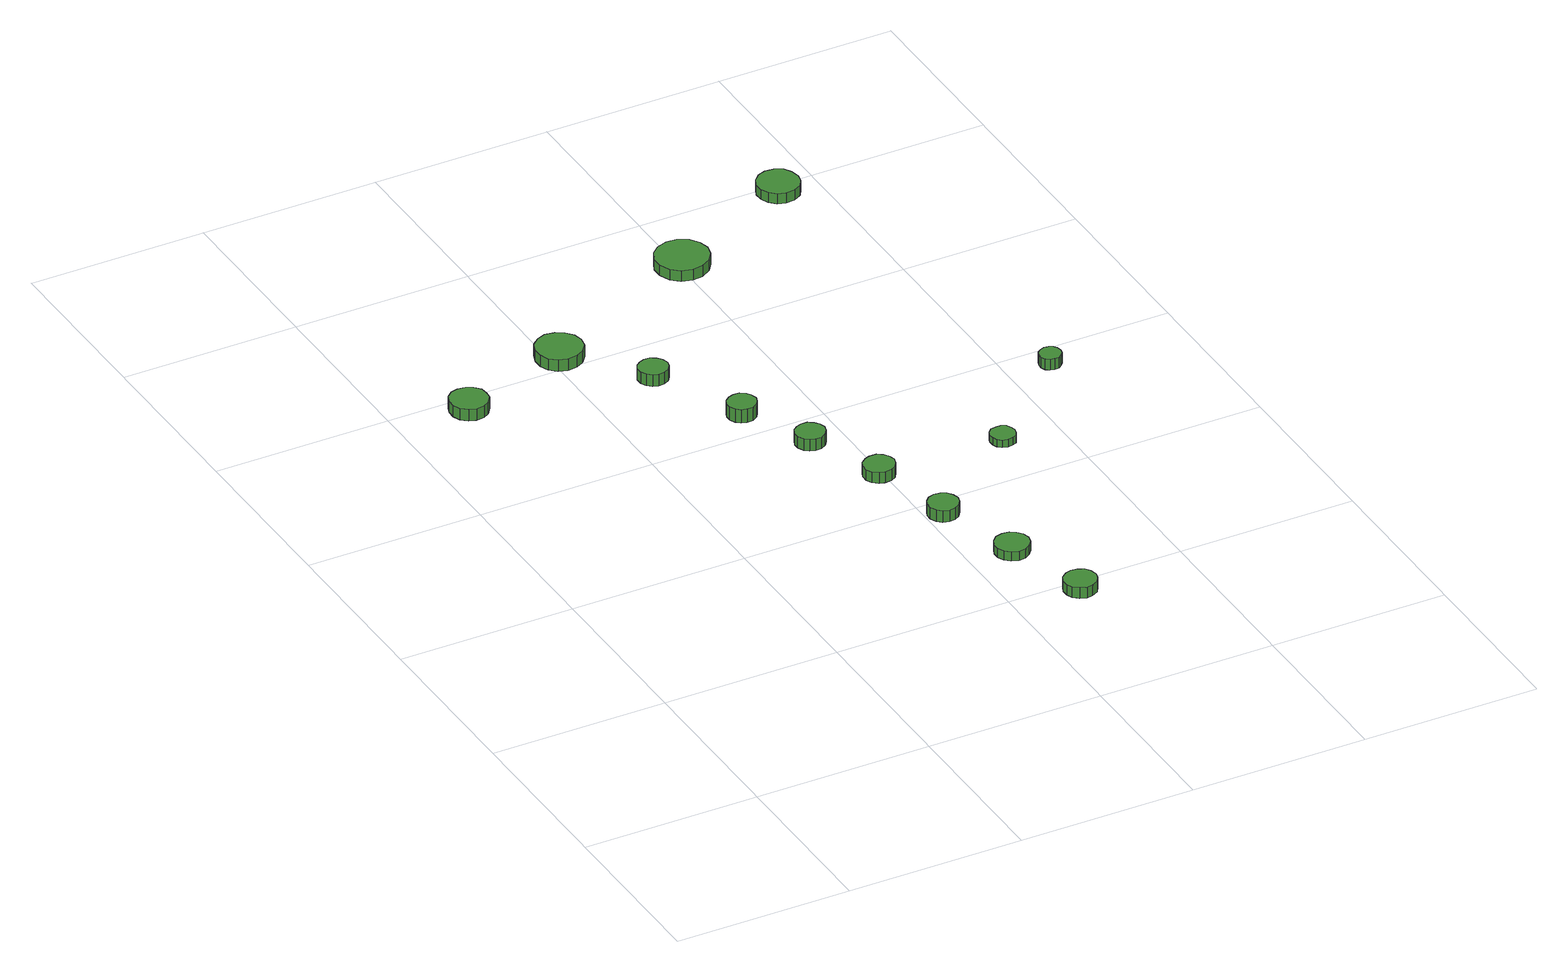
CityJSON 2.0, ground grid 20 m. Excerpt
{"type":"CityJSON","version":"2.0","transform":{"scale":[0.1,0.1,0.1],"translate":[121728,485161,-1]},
"CityObjects":{
"tree1":{"type":"SolitaryVegetationObject","attributes":{"function":"something"}},
"tree2":{"type":"SolitaryVegetationObject","attributes":{"function":"something"},"geometry":[{"type":"MultiSurface","lod":"1","boundaries":[[[0,1,2,3,4,5,6,7,8,9,10,11,12,13,14]],[[15,16,17,18,19,20,21,22,23,24,25,26,27,28,29]],[[0,29,28,1]],[[1,28,27,2]],[[2,27,26,3]],[[3,26,25,4]],[[4,25,24,5]],[[5,24,23,6]],[[6,23,22,7]],[[7,22,21,8]],[[8,21,20,9]],[[9,20,19,10]],[[10,19,18,11]],[[11,18,17,12]],[[12,17,16,13]],[[13,16,15,14]],[[14,15,29,0]]]}]},
"tree3":{"type":"SolitaryVegetationObject","attributes":{"function":"something"}},
"tree4":{"type":"SolitaryVegetationObject","attributes":{"function":"something"}},
"tree5":{"type":"SolitaryVegetationObject","attributes":{"function":"something"}},
"tree6":{"type":"SolitaryVegetationObject","attributes":{"function":"something"},"geometry":[{"type":"MultiSurface","lod":"1","boundaries":[[[30,31,32,33,34,35,36,37,38,39,40,41,42,43,44]],[[45,46,47,48,49,50,51,52,53,54,55,56,57,58,59]],[[30,59,58,31]],[[31,58,57,32]],[[32,57,56,33]],[[33,56,55,34]],[[34,55,54,35]],[[35,54,53,36]],[[36,53,52,37]],[[37,52,51,38]],[[38,51,50,39]],[[39,50,49,40]],[[40,49,48,41]],[[41,48,47,42]],[[42,47,46,43]],[[43,46,45,44]],[[44,45,59,30]]]}]},
"tree7":{"type":"SolitaryVegetationObject","attributes":{"function":"something"}},
"tree8":{"type":"SolitaryVegetationObject","attributes":{"function":"something"}},
"tree9":{"type":"SolitaryVegetationObject","attributes":{"function":"something"},"geometry":[{"type":"MultiSurface","lod":"1","boundaries":[[[60,61,62,63,64,65,66,67,68,69,70,71,72,73,74]],[[75,76,77,78,79,80,81,82,83,84,85,86,87,88,89]],[[60,89,88,61]],[[61,88,87,62]],[[62,87,86,63]],[[63,86,85,64]],[[64,85,84,65]],[[65,84,83,66]],[[66,83,82,67]],[[67,82,81,68]],[[68,81,80,69]],[[69,80,79,70]],[[70,79,78,71]],[[71,78,77,72]],[[72,77,76,73]],[[73,76,75,74]],[[74,75,89,60]]]}]},
"tree10":{"type":"SolitaryVegetationObject","attributes":{"function":"something"},"geometry":[{"type":"MultiSurface","lod":"1","boundaries":[[[90,91,92,93,94,95,96,97,98,99,100,101,102,103,104]],[[105,106,107,108,109,110,111,112,113,114,115,116,117,118,119]],[[90,119,118,91]],[[91,118,117,92]],[[92,117,116,93]],[[93,116,115,94]],[[94,115,114,95]],[[95,114,113,96]],[[96,113,112,97]],[[97,112,111,98]],[[98,111,110,99]],[[99,110,109,100]],[[100,109,108,101]],[[101,108,107,102]],[[102,107,106,103]],[[103,106,105,104]],[[104,105,119,90]]]}]},
"tree11":{"type":"SolitaryVegetationObject","attributes":{"function":"something"},"geometry":[{"type":"MultiSurface","lod":"1","boundaries":[[[120,121,122,123,124,125,126,127,128,129,130,131,132,133,134]],[[135,136,137,138,139,140,141,142,143,144,145,146,147,148,149]],[[120,149,148,121]],[[121,148,147,122]],[[122,147,146,123]],[[123,146,145,124]],[[124,145,144,125]],[[125,144,143,126]],[[126,143,142,127]],[[127,142,141,128]],[[128,141,140,129]],[[129,140,139,130]],[[130,139,138,131]],[[131,138,137,132]],[[132,137,136,133]],[[133,136,135,134]],[[134,135,149,120]]]}]},
"tree12":{"type":"SolitaryVegetationObject","attributes":{"function":"something"},"geometry":[{"type":"MultiSurface","lod":"1","boundaries":[[[150,151,152,153,154,155,156,157,158,159,160,161,162,163,164]],[[165,166,167,168,169,170,171,172,173,174,175,176,177,178,179]],[[150,179,178,151]],[[151,178,177,152]],[[152,177,176,153]],[[153,176,175,154]],[[154,175,174,155]],[[155,174,173,156]],[[156,173,172,157]],[[157,172,171,158]],[[158,171,170,159]],[[159,170,169,160]],[[160,169,168,161]],[[161,168,167,162]],[[162,167,166,163]],[[163,166,165,164]],[[164,165,179,150]]]}]},
"tree13":{"type":"SolitaryVegetationObject","attributes":{"function":"something"},"geometry":[{"type":"MultiSurface","lod":"1","boundaries":[[[180,181,182,183,184,185,186,187,188,189,190,191,192,193,194]],[[195,196,197,198,199,200,201,202,203,204,205,206,207,208,209]],[[180,209,208,181]],[[181,208,207,182]],[[182,207,206,183]],[[183,206,205,184]],[[184,205,204,185]],[[185,204,203,186]],[[186,203,202,187]],[[187,202,201,188]],[[188,201,200,189]],[[189,200,199,190]],[[190,199,198,191]],[[191,198,197,192]],[[192,197,196,193]],[[193,196,195,194]],[[194,195,209,180]]]}]},
"tree14":{"type":"SolitaryVegetationObject","attributes":{"function":"something"},"geometry":[{"type":"MultiSurface","lod":"1","boundaries":[[[210,211,212,213,214,215,216,217,218,219,220,221,222,223,224]],[[225,226,227,228,229,230,231,232,233,234,235,236,237,238,239]],[[210,239,238,211]],[[211,238,237,212]],[[212,237,236,213]],[[213,236,235,214]],[[214,235,234,215]],[[215,234,233,216]],[[216,233,232,217]],[[217,232,231,218]],[[218,231,230,219]],[[219,230,229,220]],[[220,229,228,221]],[[221,228,227,222]],[[222,227,226,223]],[[223,226,225,224]],[[224,225,239,210]]]}]},
"tree15":{"type":"SolitaryVegetationObject","attributes":{"function":"something"},"geometry":[{"type":"MultiSurface","lod":"1","boundaries":[[[240,241,242,243,244,245,246,247,248,249,250,251,252,253,254]],[[255,256,257,258,259,260,261,262,263,264,265,266,267,268,269]],[[240,269,268,241]],[[241,268,267,242]],[[242,267,266,243]],[[243,266,265,244]],[[244,265,264,245]],[[245,264,263,246]],[[246,263,262,247]],[[247,262,261,248]],[[248,261,260,249]],[[249,260,259,250]],[[250,259,258,251]],[[251,258,257,252]],[[252,257,256,253]],[[253,256,255,254]],[[254,255,269,240]]]}]},
"tree16":{"type":"SolitaryVegetationObject","attributes":{"function":"something"},"geometry":[{"type":"MultiSurface","lod":"1","boundaries":[[[270,271,272,273,274,275,276,277,278,279,280,281,282,283,284]],[[285,286,287,288,289,290,291,292,293,294,295,296,297,298,299]],[[270,299,298,271]],[[271,298,297,272]],[[272,297,296,273]],[[273,296,295,274]],[[274,295,294,275]],[[275,294,293,276]],[[276,293,292,277]],[[277,292,291,278]],[[278,291,290,279]],[[279,290,289,280]],[[280,289,288,281]],[[281,288,287,282]],[[282,287,286,283]],[[283,286,285,284]],[[284,285,299,270]]]}]},
"tree17":{"type":"SolitaryVegetationObject","attributes":{"function":"something"},"geometry":[{"type":"MultiSurface","lod":"1","boundaries":[[[300,301,302,303,304,305,306,307,308,309,310,311,312,313,314]],[[315,316,317,318,319,320,321,322,323,324,325,326,327,328,329]],[[300,329,328,301]],[[301,328,327,302]],[[302,327,326,303]],[[303,326,325,304]],[[304,325,324,305]],[[305,324,323,306]],[[306,323,322,307]],[[307,322,321,308]],[[308,321,320,309]],[[309,320,319,310]],[[310,319,318,311]],[[311,318,317,312]],[[312,317,316,313]],[[313,316,315,314]],[[314,315,329,300]]]}]},
"tree18":{"type":"SolitaryVegetationObject","attributes":{"function":"something"}},
"tree19":{"type":"SolitaryVegetationObject","attributes":{"function":"something"}},
"tree20":{"type":"SolitaryVegetationObject","attributes":{"function":"something"}},
"tree21":{"type":"SolitaryVegetationObject","attributes":{"function":"something"},"geometry":[{"type":"MultiSurface","lod":"1","boundaries":[[[330,331,332,333,334,335,336,337,338,339,340,341,342,343,344]],[[345,346,347,348,349,350,351,352,353,354,355,356,357,358,359]],[[330,359,358,331]],[[331,358,357,332]],[[332,357,356,333]],[[333,356,355,334]],[[334,355,354,335]],[[335,354,353,336]],[[336,353,352,337]],[[337,352,351,338]],[[338,351,350,339]],[[339,350,349,340]],[[340,349,348,341]],[[341,348,347,342]],[[342,347,346,343]],[[343,346,345,344]],[[344,345,359,330]]]}]},
"tree22":{"type":"SolitaryVegetationObject","attributes":{"function":"something"},"geometry":[{"type":"MultiSurface","lod":"1","boundaries":[[[360,361,362,363,364,365,366,367,368,369,370,371,372,373,374]],[[375,376,377,378,379,380,381,382,383,384,385,386,387,388,389]],[[360,389,388,361]],[[361,388,387,362]],[[362,387,386,363]],[[363,386,385,364]],[[364,385,384,365]],[[365,384,383,366]],[[366,383,382,367]],[[367,382,381,368]],[[368,381,380,369]],[[369,380,379,370]],[[370,379,378,371]],[[371,378,377,372]],[[372,377,376,373]],[[373,376,375,374]],[[374,375,389,360]]]}]}
},
"vertices":[
[104,779,14],[103,788,14],[97,795,14],[90,799,14],[81,800,14],[73,798,14],[66,792,14],[63,784,14],[63,775,14],[66,767,14],[73,761,14],[81,758,14],[90,759,14],[97,763,14],[103,771,14],[103,771,0],[97,763,0],[90,759,0],[81,758,0],[73,761,0],[66,767,0],[63,775,0],[63,784,0],[66,792,0],[73,798,0],[81,800,0],[90,799,0],[97,795,0],[103,788,0],[104,779,0],
[237,822,14],[235,832,14],[228,841,14],[219,846,14],[208,848,14],[198,844,14],[190,837,14],[186,827,14],[186,816,14],[190,806,14],[198,799,14],[208,796,14],[219,797,14],[228,802,14],[235,811,14],[235,811,0],[228,802,0],[219,797,0],[208,796,0],[198,799,0],[190,806,0],[186,816,0],[186,827,0],[190,837,0],[198,844,0],[208,848,0],[219,846,0],[228,841,0],[235,832,0],[237,822,0],
[294,741,15],[292,748,15],[288,753,15],[282,757,15],[275,757,15],[269,755,15],[264,751,15],[261,745,15],[261,738,15],[264,732,15],[269,727,15],[275,725,15],[282,726,15],[288,729,15],[292,734,15],[292,734,1],[288,729,1],[282,726,1],[275,725,1],[269,727,1],[264,732,1],[261,738,1],[261,745,1],[264,751,1],[269,755,1],[275,757,1],[282,757,1],[288,753,1],[292,748,1],[294,741,1],
[341,637,17],[339,644,17],[336,649,17],[330,653,17],[323,653,17],[317,651,17],[312,647,17],[309,641,17],[309,634,17],[312,628,17],[317,624,17],[323,622,17],[330,622,17],[336,626,17],[339,631,17],[339,631,1],[336,626,1],[330,622,1],[323,622,1],[317,624,1],[312,628,1],[309,634,1],[309,641,1],[312,647,1],[317,651,1],[323,653,1],[330,653,1],[336,649,1],[339,644,1],[341,637,1],
[492,181,17],[490,189,17],[486,195,17],[479,198,17],[472,199,17],[465,197,17],[459,192,17],[456,185,17],[456,178,17],[459,171,17],[465,166,17],[472,163,17],[479,164,17],[486,168,17],[490,174,17],[490,174,4],[486,168,4],[479,164,4],[472,163,4],[465,166,4],[459,171,4],[456,178,4],[456,185,4],[459,192,4],[465,197,4],[472,199,4],[479,198,4],[486,195,4],[490,189,4],[492,181,4],
[378,557,16],[376,564,16],[372,569,16],[366,573,16],[359,573,16],[353,571,16],[348,567,16],[345,560,16],[345,554,16],[348,547,16],[353,543,16],[359,541,16],[366,541,16],[372,545,16],[376,550,16],[376,550,2],[372,545,2],[366,541,2],[359,541,2],[353,543,2],[348,547,2],[345,554,2],[345,560,2],[348,567,2],[353,571,2],[359,573,2],[366,573,2],[372,569,2],[376,564,2],[378,557,2],
[465,277,15],[463,285,15],[458,291,15],[452,295,15],[444,296,15],[436,294,15],[430,288,15],[427,281,15],[427,273,15],[430,266,15],[436,261,15],[444,258,15],[452,259,15],[458,263,15],[463,269,15],[463,269,4],[458,263,4],[452,259,4],[444,258,4],[436,261,4],[430,266,4],[427,273,4],[427,281,4],[430,288,4],[436,294,4],[444,296,4],[452,295,4],[458,291,4],[463,285,4],[465,277,4],
[435,374,17],[433,381,17],[429,387,17],[423,390,17],[416,391,17],[409,389,17],[404,384,17],[401,378,17],[401,371,17],[404,364,17],[409,359,17],[416,357,17],[423,358,17],[429,361,17],[433,367,17],[433,367,3],[429,361,3],[423,358,3],[416,357,3],[409,359,3],[404,364,3],[401,371,3],[401,378,3],[404,384,3],[409,389,3],[416,391,3],[423,390,3],[429,387,3],[433,381,3],[435,374,3],
[413,471,15],[411,478,15],[407,484,15],[401,488,15],[393,488,15],[387,486,15],[381,481,15],[378,475,15],[378,467,15],[381,461,15],[387,456,15],[393,454,15],[401,455,15],[407,458,15],[411,464,15],[411,464,2],[407,458,2],[401,455,2],[393,454,2],[387,456,2],[381,461,2],[378,467,2],[378,475,2],[381,481,2],[387,486,2],[393,488,2],[401,488,2],[407,484,2],[411,478,2],[413,471,2],
[550,466,12],[549,471,12],[546,476,12],[541,479,12],[535,479,12],[529,478,12],[525,474,12],[523,469,12],[523,463,12],[525,458,12],[529,454,12],[535,452,12],[541,453,12],[546,455,12],[549,460,12],[549,460,3],[546,455,3],[541,453,3],[535,452,3],[529,454,3],[525,458,3],[523,463,3],[523,469,3],[525,474,3],[529,478,3],[535,479,3],[541,479,3],[546,476,3],[549,471,3],[550,466,3],
[433,913,14],[430,925,14],[423,935,14],[412,941,14],[400,942,14],[388,938,14],[379,930,14],[374,919,14],[374,907,14],[379,895,14],[388,887,14],[400,883,14],[412,885,14],[423,891,14],[430,901,14],[430,901,1],[423,891,1],[412,885,1],[400,883,1],[388,887,1],[379,895,1],[374,907,1],[374,919,1],[379,930,1],[388,938,1],[400,942,1],[412,941,1],[423,935,1],[430,925,1],[433,913,1],
[660,571,15],[659,576,15],[656,580,15],[652,582,15],[647,583,15],[642,581,15],[638,578,15],[636,573,15],[636,568,15],[638,563,15],[642,560,15],[647,559,15],[652,559,15],[656,562,15],[659,566,15],[659,566,2],[656,562,2],[652,559,2],[647,559,2],[642,560,2],[638,563,2],[636,568,2],[636,573,2],[638,578,2],[642,581,2],[647,583,2],[652,582,2],[656,580,2],[659,576,2],[660,571,2],
[578,987,14],[576,997,14],[571,1005,14],[562,1010,14],[552,1011,14],[543,1008,14],[536,1001,14],[532,992,14],[532,983,14],[536,974,14],[543,967,14],[552,964,14],[562,965,14],[571,970,14],[576,978,14],[576,978,2],[571,970,2],[562,965,2],[552,964,2],[543,967,2],[536,974,2],[532,983,2],[532,992,2],[536,1001,2],[543,1008,2],[552,1011,2],[562,1010,2],[571,1005,2],[576,997,2],[578,987,2]
]}
